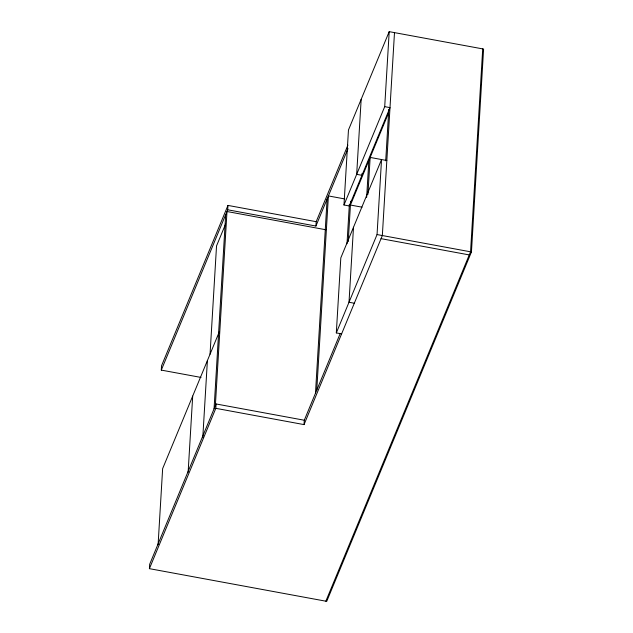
<?xml version="1.0" encoding="UTF-8"?>
<svg xmlns="http://www.w3.org/2000/svg" width="633" height="633" viewBox="0 0 633 633"><rect width="100%" height="100%" fill="white"/><g stroke="black" fill="none" stroke-linecap="round" stroke-linejoin="round"><path stroke-width="0.95" d="M343.98 204.989L384.714 106.653L389.999 107.626L349.266 205.962L343.98 204.989L348.466 129.987L389.2 31.65L483.596 49.057L471.443 251.966L326.723 601.35L149.404 568.656L149.665 564.288L216.075 403.965L304.291 420.233L340.158 333.638M201.041 377.434L161.296 370.107L161.557 365.739L227.967 205.416L316.184 221.685L347.897 145.123M158.084 544.784L162.641 468.626L219.461 331.463M188.128 472.242L192.693 396.084M202.774 437.727L207.395 360.588M210.045 354.187L216.533 245.928L225.57 224.114M214.065 408.815L225.696 214.634M215.355 405.698L226.986 211.517L325.868 229.755M149.404 568.656L215.813 408.332L216.075 403.965M161.296 370.107L227.706 209.792L227.967 205.416M215.813 408.332L304.03 424.601L304.291 420.233M227.706 209.792L315.922 226.052L316.184 221.685M315.479 393.22L327.111 199.047M316.769 390.102L328.4 195.929L344.795 198.952M336.313 332.903L340.807 257.9L381.541 159.563L377.046 234.566L336.313 332.903L341.606 333.876M347.003 243.76L349.369 204.332M348.237 241.624L350.658 201.215M353.499 227.255L349.005 302.257L354.298 303.231M361.166 99.341L356.672 174.344L361.965 175.317L362.084 173.347M366.649 197.433L368.857 160.537M367.939 194.315L370.155 157.419L386.834 160.537M384.714 106.653L389.2 31.65M385.711 160.837L388.789 109.43M394.494 32.623L382.34 235.539L304.03 424.601M482.718 48.891L470.556 251.807L325.845 601.184M315.922 226.052L348.015 148.581M388.583 112.927L350.429 205.037L362.06 207.181M377.046 234.566L471.443 251.966M381.05 238.657L469.267 254.925"/></g></svg>
